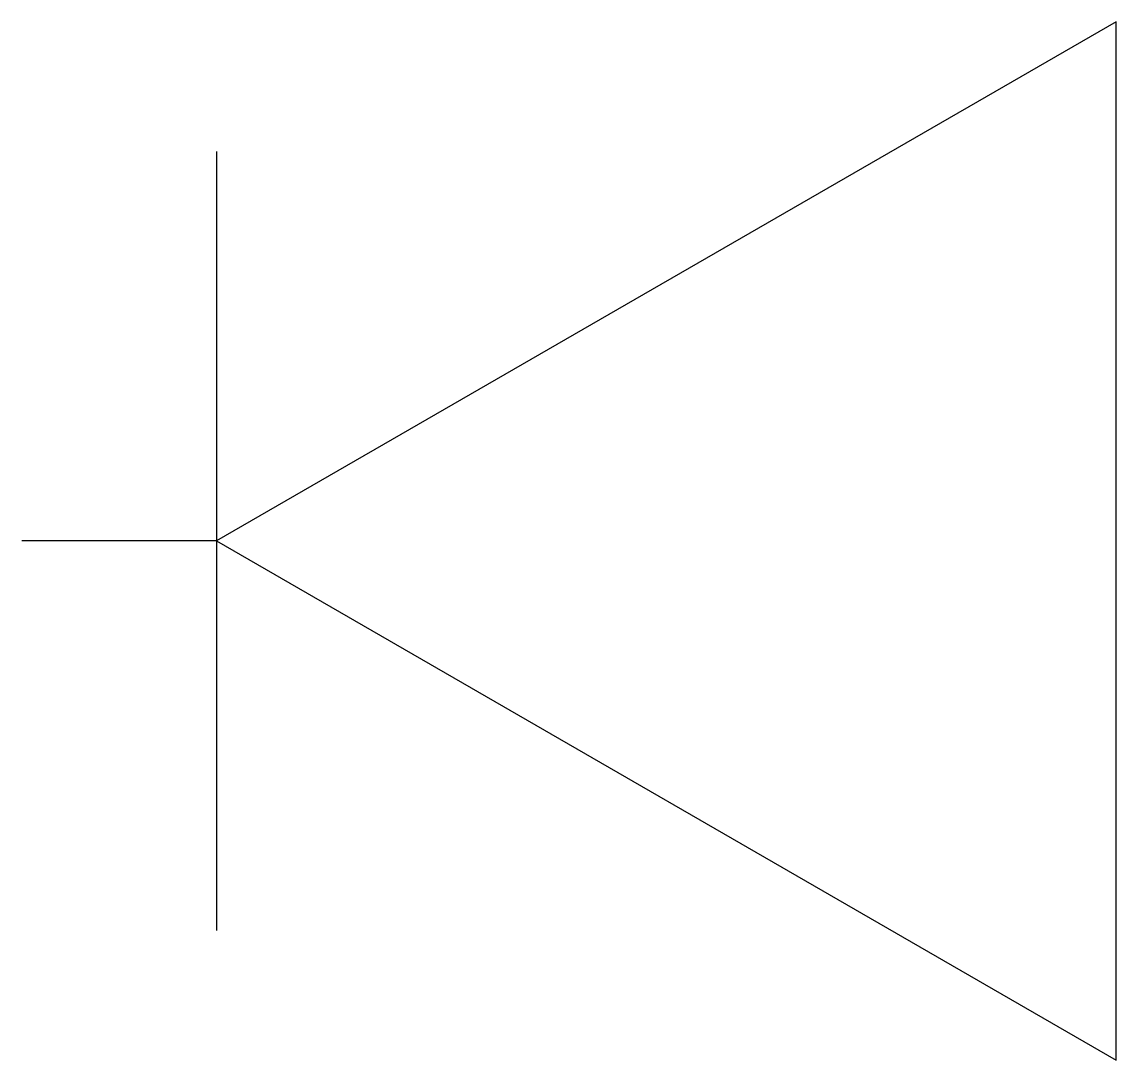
# Model space of a CAD drawing. Header units: millimetres. Extents: x -6084.792 to -6084.476, y -956.875 to -956.575.
import ezdxf

# ---------------------------------------------------------------- set-up
doc = ezdxf.new("R2010")
doc.units = ezdxf.units.MM
doc.layers.add('Tel_Símbolos', color=3, linetype='Continuous')

msp = doc.modelspace()

# ---------------------------------------------------------------- linework, layer by layer
at = {"layer": 'Tel_Símbolos'}
for p, q in [((-6084.73561, -956.61278), (-6084.73561, -956.83778)), ((-6084.73561, -956.72528), (-6084.79186, -956.72528))]:
    msp.add_line(p, q, dxfattribs=at)
msp.add_lwpolyline([(-6084.4758, -956.57528), (-6084.73561, -956.72528), (-6084.4758, -956.87528)], close=True, dxfattribs=at)

doc.saveas('drawing.dxf')
